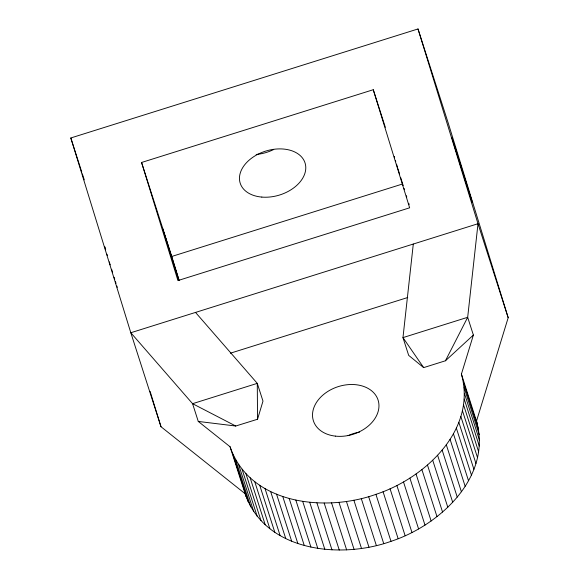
<?xml version="1.0" encoding="UTF-8"?>
<svg xmlns="http://www.w3.org/2000/svg" width="579" height="579" viewBox="0 0 579 579"><rect width="100%" height="100%" fill="white"/><g stroke="black" fill="none" stroke-linecap="round" stroke-linejoin="round"><path stroke-width="0.87" d="M508.181 317.712L478.001 223.718L130.811 332.744L192.575 403.686L198.271 421.432L230.066 446.749C249.867 504.772 325.709 512.364 375.916 494.343C424.552 478.435 477.096 430.103 461.412 374.106L473.383 335.053L467.68 317.299L478.001 223.718L418.009 28.95L70.819 137.968L130.811 332.744L160.991 426.73L245.156 493.742C264.958 551.765 340.799 559.357 391.006 541.336C439.635 525.435 492.186 477.103 476.503 421.099L508.181 317.712L448.189 122.943L418.009 28.95M413.297 244.041L402.97 337.615L408.673 355.368L423.662 367.614L445.446 360.775L473.383 335.053M198.271 421.432L235.74 426.021L257.546 419.239L262.982 401.117L257.279 383.363L195.521 312.421M445.446 360.775L467.68 317.299L402.97 337.615L423.662 367.614M373.267 89.723L409.642 207.81L177.941 280.562L141.573 162.475L373.267 89.723L385.339 127.315M141.573 162.475L171.746 256.468L402.586 183.984M230.406 353.197L407.725 297.519M235.74 426.021L192.575 403.686L257.279 383.363L257.546 419.239M104.879 247.052L105.023 247.472M394.415 156.815L394.617 157.408M105.429 248.688L105.689 249.477M164.943 235.588L162.54 228.372L178.614 280.098M461.412 374.106L477.262 423.546M463.388 382.031L478.471 429.025M464.126 387.619L479.217 434.619M464.409 393.3L479.499 440.301M464.213 399.054L479.303 446.047M463.555 404.844L478.645 451.844M462.433 410.663L477.523 457.656M460.848 416.482L475.938 463.475M458.814 422.272L473.897 469.265M456.324 428.019L471.415 475.012M453.408 433.693L468.491 480.686M450.057 439.273L465.147 486.273M446.3 444.744L461.391 491.737M442.146 450.078L457.236 497.079M437.608 455.26L452.698 502.254M432.716 460.262L447.799 507.255M427.476 465.06L442.559 512.06M421.91 469.649L437 516.649M416.048 474.006L431.131 521.006M409.903 478.109L424.993 525.11M403.505 481.945L418.595 528.945M396.883 485.506L411.973 532.499M390.058 488.763L405.148 535.756M383.059 491.709L398.149 538.709M375.916 494.343L391.006 541.336M368.649 496.637L383.739 543.63M361.296 498.591L376.379 545.592M353.878 500.205L368.961 547.198M346.423 501.457L361.513 548.451M338.976 502.355L354.058 549.348M331.55 502.883L346.633 549.884M324.175 503.057L339.265 550.05M316.894 502.854L331.984 549.855M309.722 502.297L324.812 549.29M302.694 501.371L317.784 548.364M295.833 500.082L310.923 547.083M289.174 498.447L304.257 545.447M282.733 496.464L297.823 543.457M276.545 494.14L291.635 541.133M270.625 491.484L285.715 538.477M265.008 488.51L280.091 535.503M259.703 485.224L274.793 532.224M254.738 481.648L269.828 528.641M250.135 477.791L265.225 524.784M245.916 473.665L260.999 520.659M242.08 469.287L257.17 516.287M238.657 464.684L253.747 511.677M165.37 236.92L178.781 279.541M235.66 459.856L250.743 506.857M233.091 454.841L248.181 501.841M230.066 446.749L246.061 496.644M70.819 137.968L81.791 172.151M82.341 173.859L84.259 179.837M408.781 203.33L409.158 204.51M406.378 195.738L406.791 197.048M116.871 286.012L117.284 287.336M403.201 185.635L400.711 177.673M404.048 188.349L404.475 189.702M114.114 277.254L114.751 279.288M115.387 281.322L116.024 283.348M111.609 269.257L112.022 270.567M112.225 271.218L112.637 272.543M399.539 173.91L397.925 168.706M109.315 261.867L109.677 263.047M109.858 263.633L110.242 264.849M397.433 167.114L396.528 164.183M171.746 256.468L179.179 280.598M150.106 391.397L160.991 426.73M106.949 254.195L107.368 255.556M395.406 160.506L395.754 161.628M105.356 248.941L105.602 249.766M394.596 157.806L394.241 156.605M105.146 248.232L104.741 246.835M348.08 435.64A33.966 24.962 -17.8 0 1 359.573 432.1M273.715 149.505A33.966 23.03 -17.1 0 1 256.142 154.463M451.873 137.52L472.218 202.324L451.873 137.52M261.817 197.084A33.966 23.03 -17.1 0 0 305.176 163.372A33.966 23.03 -17.1 0 0 250.881 158.711A33.966 23.03 -17.1 0 0 261.817 197.084M335.335 436.117A33.966 24.962 -17.8 0 0 378.268 400.675A33.966 24.962 -17.8 0 0 323.61 394.487A33.966 24.962 -17.8 0 0 335.335 436.117"/></g></svg>
